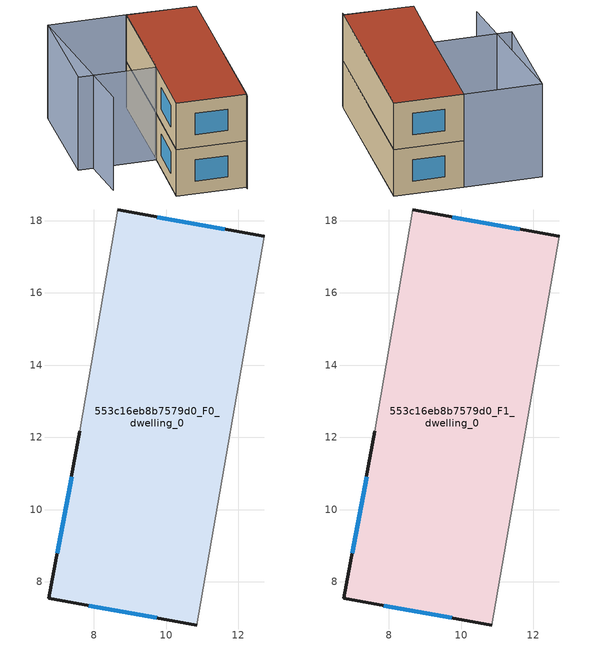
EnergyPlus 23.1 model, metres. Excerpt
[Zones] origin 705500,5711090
553c16eb8b7579d0_F0_dwelling_0
 floor ground (EU_floor_Construction): 12.72,17.57 10.85,6.8 6.75,7.54 7.61,12.16 8.66,18.3 z0
 wall outside (EU_wall_Construction): 7.61,12.16 6.75,7.54 10.85,6.8 / 12.72,17.57 8.66,18.3 z0:3
 wall adiabatic (EU_wall_Construction): 10.85,6.8 12.72,17.57 / 8.66,18.3 7.61,12.16 z0:3
 window (EU_Window_Construction): 7.86,7.34 9.74,7 / 7.38,10.92 6.98,8.79 / 11.62,17.77 9.75,18.1 z0.81:2.19
553c16eb8b7579d0_F1_dwelling_0
 floor to 553c16eb8b7579d0_F0_dwelling_0 (EU_floor_Construction): 12.72,17.57 10.85,6.8 6.75,7.54 7.61,12.16 8.66,18.3 z3
 wall outside (EU_wall_Construction): 7.61,12.16 6.75,7.54 10.85,6.8 / 12.72,17.57 8.66,18.3 z3:6
 wall adiabatic (EU_wall_Construction): 10.85,6.8 12.72,17.57 / 8.66,18.3 7.61,12.16 z3:6
 window (EU_Window_Construction): 7.86,7.34 9.74,7 / 7.38,10.92 6.98,8.79 / 11.62,17.77 9.75,18.1 z3.81:5.19
 roof outside (EU_roof_Construction): 10.85,6.8 12.72,17.57 8.66,18.3 7.61,12.16 6.75,7.54 z6
shading: 10.76,6.61 12.72,17.57 / 4.12,19.08 3.81,9.71 / 8.66,18.31 7.57,11.92 / 7.57,11.92 3.03,12.7 / 3.03,12.7 4.12,19.08 / 4.12,19.08 8.66,18.31 z0:6
[Building]
EU S2 Campaign: North Axis=0; Terrain=City; Solar Distribution=FullExterior
[Site:Location]
London: Latitude=51.5; Longitude=-0.5; Time Zone=0; Elevation=25
[SizingPeriod:WeatherFileDays]
AnnualSizingPeriod: Begin Month=1; Begin Day of Month=1; End Month=12; End Day of Month=31; Day of Week for Start Day=Monday; Use Weather File Daylight Saving Period=No; Use Weather File Rain and Snow Indicators=No
[MATERIAL]
EU_InternalMass_Material: Roughness=MediumRough; Thickness=0.1; Conductivity=1; Density=1800; Specific Heat=900; Thermal Absorptance=0.9; Solar Absorptance=0.7; Visible Absorptance=0.7
[MATERIAL:NOMASS] Roughness=MediumRough; Thermal Absorptance=0.9; Solar Absorptance=0.7; Visible Absorptance=0.7
Name | Thermal Resistance
EU_wall_NoMass | 0.555556
EU_roof_NoMass | 0.510204
EU_floor_NoMass | 1.68919
[WINDOWMATERIAL:SIMPLEGLAZINGSYSTEM]
EU_Window_SimpleGlazing: UFactor=3.96; Solar Heat Gain Coefficient=0.85; Visible Transmittance=0.85
[CONSTRUCTION]
EU_wall_Construction: EU_wall_NoMass
EU_roof_Construction: EU_roof_NoMass
EU_floor_Construction: EU_floor_NoMass
EU_Window_Construction: EU_Window_SimpleGlazing
EU_InternalMass_Construction: EU_InternalMass_Material
[ZONE] Type=1; Multiplier=1; Ceiling Height=autocalculate; Floor Area=autocalculate; Part of Total Floor Area=Yes
Name | Volume
553c16eb8b7579d0_F0_dwelling_0 | 135.093
553c16eb8b7579d0_F1_dwelling_0 | 135.092
[INTERNALMASS] Construction=EU_InternalMass_Construction; Surface Area=45.0309
Name | Zone or ZoneList
553c16eb8b7579d0_F0_dwelling_0_EU_InternalMass | 553c16eb8b7579d0_F0_dwelling_0
553c16eb8b7579d0_F1_dwelling_0_EU_InternalMass | 553c16eb8b7579d0_F1_dwelling_0
[OTHEREQUIPMENT] Fuel Type=Electricity; Design Level Calculation Method=Watts/Area; Power per Zone Floor Area=1; Fraction Latent=0; Fraction Radiant=0; Fraction Lost=0; Carbon Dioxide Generation Rate=0; EndUse Subcategory=EU_Step8_InternalGains
Name | Zone or ZoneList or Space or SpaceList | Schedule
EU_Step8_InternalGain_553c16eb8b7579d0_F0_dwelling_0_f000 | 553c16eb8b7579d0_F0_dwelling_0 | EU_Step8_GainSchedule_553c16eb8b7579d0_F0_dwelling_0_f000
EU_Step8_InternalGain_553c16eb8b7579d0_F1_dwelling_0_f000 | 553c16eb8b7579d0_F1_dwelling_0 | EU_Step8_GainSchedule_553c16eb8b7579d0_F1_dwelling_0_f000
[ZONEVENTILATION:DESIGNFLOWRATE] Schedule=EU_AlwaysOn; Design Flow Rate Calculation Method=AirChanges/Hour; Air Changes per Hour=0.48; Ventilation Type=Natural; Fan Pressure Rise=0; Fan Total Efficiency=1; Constant Term Coefficient=1; Temperature Term Coefficient=0; Velocity Term Coefficient=0; Velocity Squared Term Coefficient=0; Minimum Indoor Temperature=-100; Maximum Indoor Temperature=100; Delta Temperature=-100; Minimum Outdoor Temperature=-100; Maximum Outdoor Temperature=100; Maximum Wind Speed=40
Name | Zone or ZoneList or Space or SpaceList
EU_ConstantAir_553c16eb8b7579d0_F0_dwelling_0 | 553c16eb8b7579d0_F0_dwelling_0
EU_ConstantAir_553c16eb8b7579d0_F1_dwelling_0 | 553c16eb8b7579d0_F1_dwelling_0
[HVACTEMPLATE:THERMOSTAT] Constant Heating Setpoint=20; Constant Cooling Setpoint=50
EU_HeatOnly_553c16eb8b7579d0_F0_dwelling_0; EU_HeatOnly_553c16eb8b7579d0_F1_dwelling_0
[HVACTEMPLATE:ZONE:IDEALLOADSAIRSYSTEM] System Availability Schedule=EU_AlwaysOn; Maximum Heating Supply Air Temperature=50; Minimum Cooling Supply Air Temperature=13; Maximum Heating Supply Air Humidity Ratio=0.0156; Minimum Cooling Supply Air Humidity Ratio=0.0077; Heating Limit=NoLimit; Cooling Limit=NoLimit; Heating Availability Schedule=EU_AlwaysOn; Cooling Availability Schedule=EU_CoolingOff; Dehumidification Control Type=ConstantSensibleHeatRatio; Cooling Sensible Heat Ratio=0.7; Dehumidification Setpoint=60; Humidification Control Type=None; Humidification Setpoint=30; Outdoor Air Method=None; Outdoor Air Flow Rate per Person=0.00944; Outdoor Air Flow Rate per Zone Floor Area=0; Outdoor Air Flow Rate per Zone=0; Demand Controlled Ventilation Type=None; Outdoor Air Economizer Type=NoEconomizer; Heat Recovery Type=None; Sensible Heat Recovery Effectiveness=0.7; Latent Heat Recovery Effectiveness=0.65
Name | Template Thermostat
553c16eb8b7579d0_F0_dwelling_0 | EU_HeatOnly_553c16eb8b7579d0_F0_dwelling_0
553c16eb8b7579d0_F1_dwelling_0 | EU_HeatOnly_553c16eb8b7579d0_F1_dwelling_0
[SIZING:ZONE] Zone Cooling Design Supply Air Temperature Input Method=SupplyAirTemperature; Zone Cooling Design Supply Air Temperature=13; Zone Heating Design Supply Air Temperature Input Method=SupplyAirTemperature; Zone Heating Design Supply Air Temperature=50; Zone Cooling Design Supply Air Humidity Ratio=0.008; Zone Heating Design Supply Air Humidity Ratio=0.008; Cooling Design Air Flow Method=DesignDay; Cooling Design Air Flow Rate=0; Cooling Minimum Air Flow per Zone Floor Area=0.000762; Cooling Minimum Air Flow=0; Cooling Minimum Air Flow Fraction=0.2; Heating Design Air Flow Method=DesignDay; Heating Design Air Flow Rate=0; Heating Maximum Air Flow per Zone Floor Area=0.002032; Heating Maximum Air Flow=0.141576; Heating Maximum Air Flow Fraction=0.3; Account for Dedicated Outdoor Air System=No; Dedicated Outdoor Air System Control Strategy=NeutralSupplyAir; Dedicated Outdoor Air Low Setpoint Temperature for Design=autosize; Dedicated Outdoor Air High Setpoint Temperature for Design=autosize; Zone Load Sizing Method=Sensible Load Only No Latent Load; Zone Latent Cooling Design Supply Air Humidity Ratio Input Method=HumidityRatioDifference; Zone Cooling Design Supply Air Humidity Ratio Difference=0.005; Zone Latent Heating Design Supply Air Humidity Ratio Input Method=HumidityRatioDifference; Zone Humidification Design Supply Air Humidity Ratio Difference=0.005
553c16eb8b7579d0_F0_dwelling_0; 553c16eb8b7579d0_F1_dwelling_0
[SCHEDULE:CONSTANT]
Name | Hourly Value
EU_AlwaysOn | 1
EU_CoolingOff | 0
[SCHEDULE:FILE] Column Number=1; Rows to Skip at Top=0; Number of Hours of Data=8760; Column Separator=Comma; Interpolate to Timestep=No; Minutes per Item=60; Adjust Schedule for Daylight Savings=Yes
Name | File
EU_Step8_GainSchedule_553c16eb8b7579d0_F0_dwelling_0_f000 | ../../schedules/553c16eb8b7579d0/553c16eb8b7579d0_F0_dwelling_0_f000_gain.csv
EU_Step8_GainSchedule_553c16eb8b7579d0_F1_dwelling_0_f000 | ../../schedules/553c16eb8b7579d0/553c16eb8b7579d0_F1_dwelling_0_f000_gain.csv
